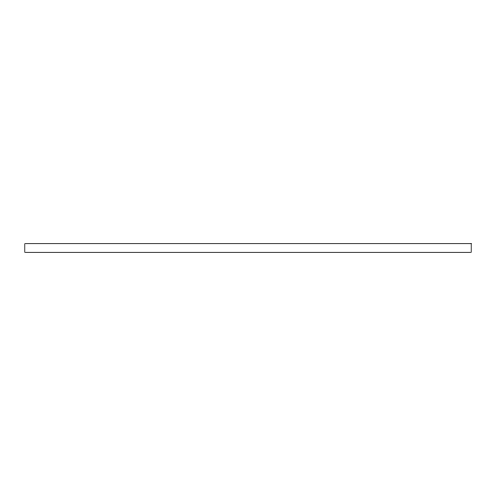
<?xml version="1.0" encoding="UTF-8"?>
<svg xmlns="http://www.w3.org/2000/svg" width="496" height="496" viewBox="0 0 496 496"><rect width="100%" height="100%" fill="white"/><g stroke="black" fill="none" stroke-linecap="round" stroke-linejoin="round"><path stroke-width="0.74" d="M471.2 243.703L24.8 243.703L24.8 252.297L471.2 252.297L471.2 243.703"/></g></svg>
